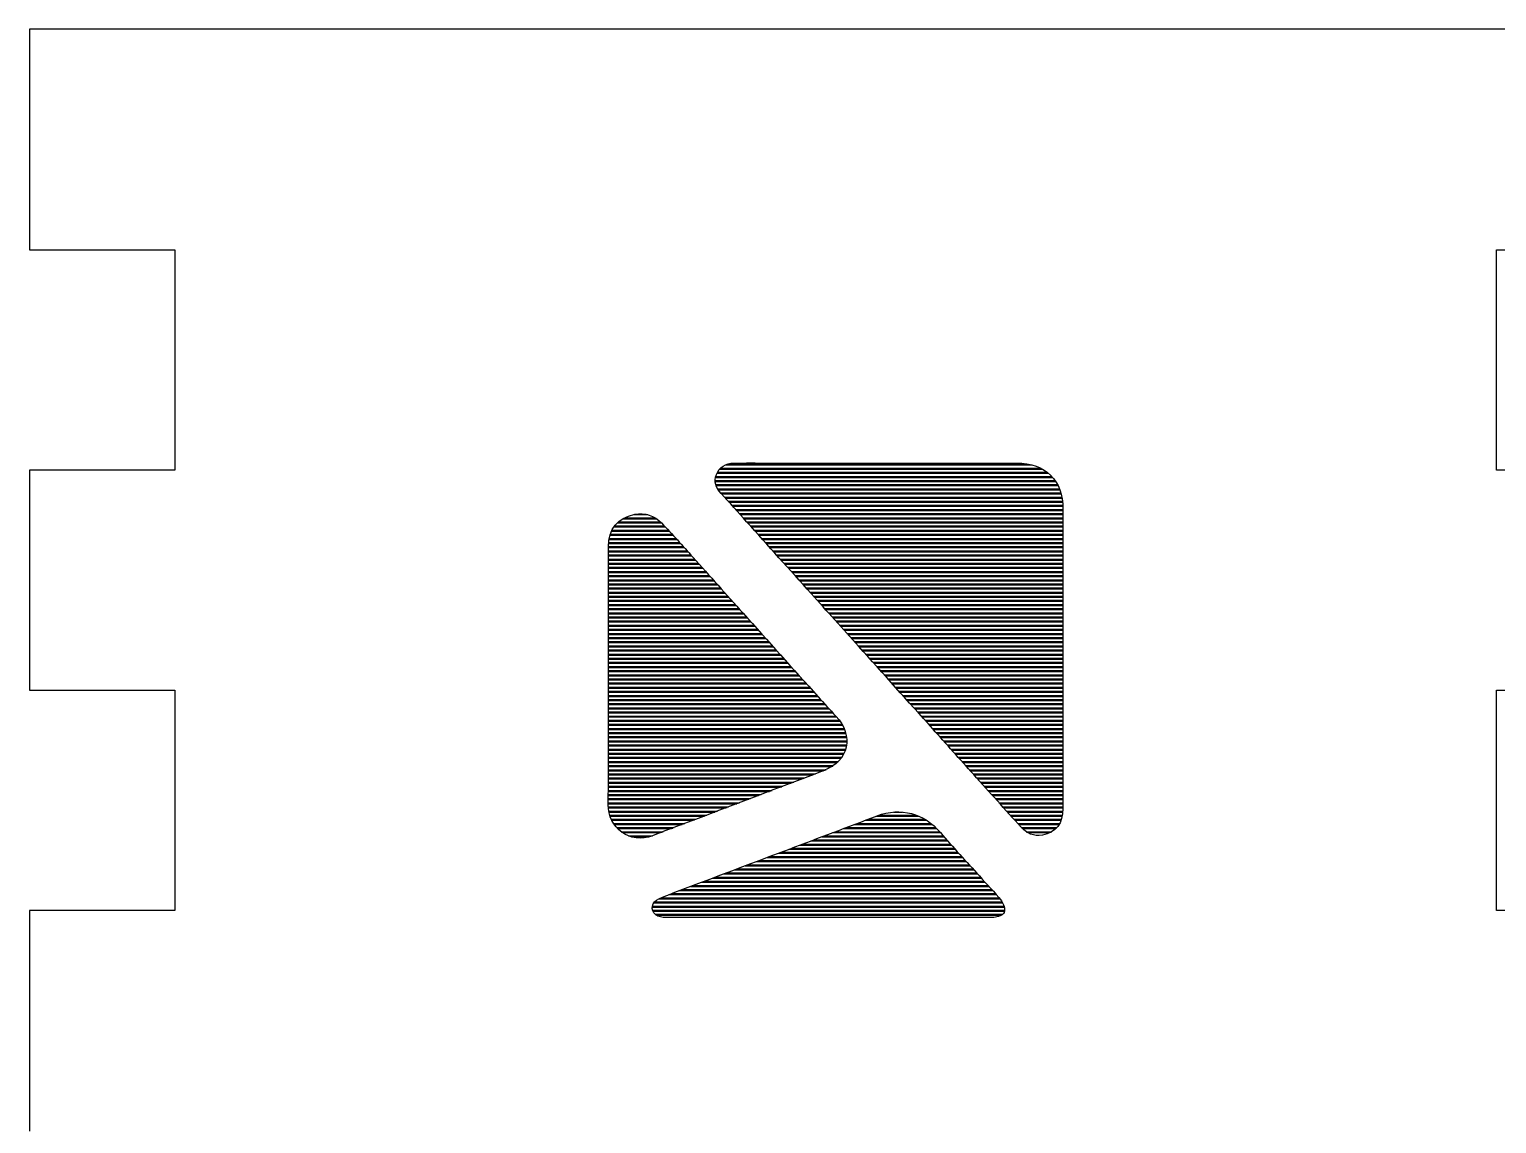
# Model space of a CAD drawing. Header units: millimetres. Extents: x -160 to 320, y -378 to 342.
# Drawn here: x -17.6 to 160, y 209.3 to 341.7 of the extents above; entities that cross this region are included whole.
import ezdxf

# ---------------------------------------------------------------- set-up
doc = ezdxf.new("R2010")
doc.units = ezdxf.units.MM
for name, color, linetype, true_color in [('CUT', 1, 'Continuous', 0xff0000), ('ENGRAVE', 3, 'Continuous', 0x00ff00), ('RASTER', 18, 'Continuous', 0x000000)]:
    doc.layers.add(name, color=color, linetype=linetype, true_color=true_color)

msp = doc.modelspace()

# ---------------------------------------------------------------- linework, layer by layer
at = {"layer": 'CUT'}
for points in [[(177.6, 341.73), (160, 341.73), (0, 341.73), (-17.6, 341.73), (-17.6, 315.06), (0, 315.06), (0, 288.39), (-17.6, 288.39), (-17.6, 261.73), (0, 261.73), (0, 235.06), (-17.6, 235.06), (-17.6, 208.39)], [(177.6, 288.39), (160, 288.39), (160, 315.06), (177.6, 315.06)], [(177.6, 235.06), (160, 235.06), (160, 261.73), (177.6, 261.73)]]:
    msp.add_lwpolyline(points, dxfattribs=at)
at = {"layer": 'ENGRAVE'}
for points, knots in [([(66.12, 285.56), (65.5, 286.23), (65.2, 286.97), (65.56, 287.85), (65.94, 288.77), (66.68, 289.21), (67.65, 289.23), (69.04, 289.25), (70.43, 289.24), (71.83, 289.24), (81.85, 289.24), (91.88, 289.24), (101.91, 289.24), (105.4, 289.24), (107.5, 287.14), (107.5, 283.67), (107.51, 277.69), (107.5, 271.71), (107.5, 265.74)], [39, 39, 39, 39, 40, 40, 40, 41, 41, 41, 42, 42, 42, 43, 43, 43, 44, 44, 44, 45, 45, 45, 45]), ([(52.49, 263.47), (52.49, 268.68), (52.49, 273.9), (52.5, 279.11), (52.5, 281.25), (53.58, 282.6), (55.67, 283.03), (56.93, 283.29), (58.05, 282.89), (58.92, 281.98), (60.22, 280.63), (61.46, 279.23), (62.72, 277.84)], [22, 22, 22, 22, 23, 23, 23, 24, 24, 24, 25, 25, 25, 26, 26, 26, 26]), ([(91.74, 257.07), (88.75, 260.4), (85.76, 263.73), (82.77, 267.06), (80.86, 269.19), (78.94, 271.31), (77.03, 273.44), (74.43, 276.33), (71.83, 279.23), (69.22, 282.13)], [35, 35, 35, 35, 36, 36, 36, 37, 37, 37, 38, 38, 38, 38]), ([(62.72, 277.84), (64.75, 275.58), (66.76, 273.31), (68.79, 271.06), (71.81, 267.69), (74.84, 264.32), (77.87, 260.95), (78.58, 260.16), (79.29, 259.38), (80.02, 258.6)], [26, 26, 26, 26, 27, 27, 27, 28, 28, 28, 29, 29, 29, 29]), ([(107.5, 265.74), (107.5, 259.64), (107.51, 253.53), (107.5, 247.43), (107.5, 245.61), (106.68, 244.55), (105.03, 244.21), (103.97, 243.99), (103.13, 244.42), (102.45, 245.16), (100.52, 247.27), (98.61, 249.4), (96.7, 251.53)], [30, 30, 30, 30, 31, 31, 31, 32, 32, 32, 33, 33, 33, 34, 34, 34, 34]), ([(80.02, 258.6), (82.26, 256.24), (81.6, 253.17), (78.56, 252.01), (71.66, 249.37), (64.74, 246.77), (57.83, 244.13)], [29, 29, 29, 29, 30, 30, 30, 31, 31, 31, 31]), ([(79.09, 234.22), (72.53, 234.22), (65.97, 234.21), (59.41, 234.23), (59.01, 234.23), (58.52, 234.31), (58.22, 234.55), (57.52, 235.11), (57.72, 236.14), (58.6, 236.51), (60.31, 237.22), (62.04, 237.86), (63.77, 238.51)], [22, 22, 22, 22, 23, 23, 23, 24, 24, 24, 25, 25, 25, 26, 26, 26, 26]), ([(97.39, 239.26), (98.29, 238.27), (99.23, 237.3), (100.05, 236.25), (100.34, 235.89), (100.53, 235.22), (100.39, 234.83), (100.27, 234.52), (99.59, 234.25), (99.15, 234.25), (92.46, 234.21), (85.78, 234.22), (79.09, 234.22)], [29, 29, 29, 29, 30, 30, 30, 31, 31, 31, 32, 32, 32, 33, 33, 33, 33])]:
    msp.add_open_spline(points, degree=3, knots=knots, dxfattribs=at)
for points in [[(69.22, 282.13), (68.19, 283.28), (67.17, 284.43), (66.12, 285.56)], [(52.46, 247.9), (52.57, 253.08), (52.49, 258.28), (52.49, 263.47)], [(96.7, 251.53), (95.05, 253.37), (93.39, 255.22), (91.74, 257.07)], [(57.83, 244.13), (55.1, 243.09), (52.4, 245.07), (52.46, 247.9)], [(85.02, 246.54), (87.86, 247.62), (90.71, 246.85), (92.68, 244.51)], [(63.77, 238.51), (70.85, 241.19), (77.94, 243.85), (85.02, 246.54)], [(92.68, 244.51), (94.19, 242.72), (95.82, 241.01), (97.39, 239.26)]]:
    msp.add_open_spline(points, degree=3, dxfattribs=at)
at = {"layer": 'RASTER'}
for p, q in [((65.63, 288), (105.74, 288)), ((65.66, 288.06), (105.67, 288.06)), ((65.7, 288.12), (105.59, 288.12)), ((65.95, 288.5), (105.02, 288.5)), ((66.01, 288.56), (104.91, 288.56)), ((66.07, 288.62), (104.79, 288.62)), ((66.61, 289), (103.79, 289)), ((66.75, 289.06), (103.54, 289.06)), ((66.94, 289.12), (103.23, 289.12)), ((65.41, 287.12), (106.54, 287.12)), ((65.41, 287.06), (106.58, 287.06)), ((65.41, 287), (106.62, 287)), ((65.45, 287.5), (106.25, 287.5)), ((65.47, 287.56), (106.19, 287.56)), ((65.48, 286.62), (106.84, 286.62)), ((65.49, 287.62), (106.14, 287.62)), ((65.49, 286.56), (106.88, 286.56)), ((65.52, 286.5), (106.91, 286.5)), ((65.69, 286.12), (107.07, 286.12)), ((65.73, 286.06), (107.1, 286.06)), ((65.77, 286), (107.12, 286)), ((66.06, 285.62), (107.24, 285.62)), ((66.12, 285.56), (107.26, 285.56)), ((66.18, 285.5), (107.28, 285.5)), ((66.52, 285.12), (107.37, 285.12)), ((66.58, 285.06), (107.38, 285.06)), ((66.64, 285), (107.39, 285)), ((66.98, 284.62), (107.45, 284.62)), ((67.03, 284.56), (107.45, 284.56)), ((67.09, 284.5), (107.46, 284.5)), ((54.22, 282.5), (58.31, 282.5)), ((54.33, 282.56), (58.22, 282.56)), ((54.45, 282.62), (58.12, 282.62)), ((55.52, 283), (57.25, 283)), ((55.83, 283.06), (56.97, 283.06)), ((67.43, 284.12), (107.49, 284.12)), ((67.49, 284.06), (107.5, 284.06)), ((67.54, 284), (107.5, 284)), ((67.88, 283.62), (107.5, 283.62)), ((67.94, 283.56), (107.5, 283.56)), ((67.99, 283.5), (107.5, 283.5)), ((68.33, 283.12), (107.5, 283.12)), ((68.39, 283.06), (107.5, 283.06)), ((68.44, 283), (107.5, 283)), ((68.78, 282.62), (107.5, 282.62)), ((68.83, 282.56), (107.5, 282.56)), ((68.89, 282.5), (107.5, 282.5)), ((52.72, 280.62), (60.19, 280.62)), ((52.86, 281), (59.84, 281)), ((52.89, 281.06), (59.78, 281.06)), ((52.92, 281.12), (59.73, 281.12)), ((53.14, 281.5), (59.37, 281.5)), ((53.18, 281.56), (59.31, 281.56)), ((53.23, 281.62), (59.26, 281.62)), ((53.56, 282), (58.9, 282)), ((53.63, 282.06), (58.83, 282.06)), ((53.7, 282.12), (58.77, 282.12)), ((69.23, 282.12), (107.5, 282.12)), ((69.28, 282.06), (107.5, 282.06)), ((69.34, 282), (107.5, 282)), ((69.68, 281.62), (107.5, 281.62)), ((69.73, 281.56), (107.5, 281.56)), ((69.79, 281.5), (107.5, 281.5)), ((70.13, 281.12), (107.5, 281.12)), ((70.18, 281.06), (107.5, 281.06)), ((70.24, 281), (107.5, 281)), ((70.58, 280.62), (107.5, 280.62)), ((52.5, 279.12), (61.56, 279.12)), ((52.5, 279.06), (61.61, 279.06)), ((52.5, 279), (61.67, 279)), ((52.51, 279.56), (61.16, 279.56)), ((52.51, 279.5), (61.22, 279.5)), ((52.52, 279.62), (61.11, 279.62)), ((52.57, 280), (60.76, 280)), ((52.58, 280.06), (60.71, 280.06)), ((52.59, 280.12), (60.65, 280.12)), ((52.68, 280.5), (60.31, 280.5)), ((52.7, 280.56), (60.25, 280.56)), ((70.63, 280.56), (107.5, 280.56)), ((70.69, 280.5), (107.5, 280.5)), ((71.03, 280.12), (107.5, 280.12)), ((71.08, 280.06), (107.5, 280.06)), ((71.14, 280), (107.5, 280)), ((71.47, 279.62), (107.5, 279.62)), ((71.53, 279.56), (107.5, 279.56)), ((71.59, 279.5), (107.5, 279.5)), ((71.92, 279.12), (107.5, 279.12)), ((71.98, 279.06), (107.5, 279.06)), ((72.04, 279), (107.5, 279)), ((52.49, 277.56), (62.97, 277.56)), ((52.49, 277.5), (63.02, 277.5)), ((52.49, 277.12), (63.36, 277.12)), ((52.49, 277.06), (63.41, 277.06)), ((52.5, 278.62), (62.01, 278.62)), ((52.5, 278.56), (62.07, 278.56)), ((52.5, 278.5), (62.12, 278.5)), ((52.5, 278.12), (62.46, 278.12)), ((52.5, 278.06), (62.52, 278.06)), ((52.5, 278), (62.57, 278)), ((52.49, 277.62), (62.91, 277.62)), ((72.37, 278.62), (107.5, 278.62)), ((72.43, 278.56), (107.5, 278.56)), ((72.49, 278.5), (107.5, 278.5)), ((72.82, 278.12), (107.5, 278.12)), ((72.88, 278.06), (107.5, 278.06)), ((72.93, 278), (107.5, 278)), ((73.27, 277.62), (107.5, 277.62)), ((73.33, 277.56), (107.5, 277.56)), ((73.38, 277.5), (107.5, 277.5)), ((73.72, 277.12), (107.5, 277.12)), ((73.78, 277.06), (107.5, 277.06)), ((52.49, 277), (63.47, 277)), ((52.49, 276.62), (63.81, 276.62)), ((52.49, 276.56), (63.86, 276.56)), ((52.49, 276.5), (63.92, 276.5)), ((52.49, 276.12), (64.26, 276.12)), ((52.49, 276.06), (64.31, 276.06)), ((52.49, 276), (64.37, 276)), ((52.49, 275.62), (64.7, 275.62)), ((52.49, 275.56), (64.76, 275.56)), ((52.49, 275.5), (64.82, 275.5)), ((73.83, 277), (107.5, 277)), ((74.17, 276.62), (107.5, 276.62)), ((74.23, 276.56), (107.5, 276.56)), ((74.28, 276.5), (107.5, 276.5)), ((74.62, 276.12), (107.5, 276.12)), ((74.67, 276.06), (107.5, 276.06)), ((74.73, 276), (107.5, 276)), ((75.07, 275.62), (107.5, 275.62)), ((75.12, 275.56), (107.5, 275.56)), ((75.18, 275.5), (107.5, 275.5)), ((52.49, 275.12), (65.15, 275.12)), ((52.49, 275.06), (65.21, 275.06)), ((52.49, 275), (65.26, 275)), ((52.49, 274.62), (65.6, 274.62)), ((52.49, 274.56), (65.65, 274.56)), ((52.49, 274.5), (65.71, 274.5)), ((52.49, 274.12), (66.04, 274.12)), ((52.49, 274.06), (66.1, 274.06)), ((52.49, 274), (66.16, 274)), ((52.49, 273.62), (66.49, 273.62)), ((52.49, 273.56), (66.55, 273.56)), ((75.52, 275.12), (107.5, 275.12)), ((75.57, 275.06), (107.5, 275.06)), ((75.63, 275), (107.5, 275)), ((75.97, 274.62), (107.5, 274.62)), ((76.02, 274.56), (107.5, 274.56)), ((76.08, 274.5), (107.5, 274.5)), ((76.42, 274.12), (107.5, 274.12)), ((76.47, 274.06), (107.5, 274.06)), ((76.53, 274), (107.5, 274)), ((76.86, 273.62), (107.5, 273.62)), ((76.92, 273.56), (107.5, 273.56)), ((52.49, 273.5), (66.6, 273.5)), ((52.49, 273.12), (66.94, 273.12)), ((52.49, 273.06), (66.99, 273.06)), ((52.49, 273), (67.05, 273)), ((52.49, 272.62), (67.39, 272.62)), ((52.49, 272.56), (67.44, 272.56)), ((52.49, 272.5), (67.5, 272.5)), ((52.49, 272.12), (67.83, 272.12)), ((52.49, 272.06), (67.89, 272.06)), ((52.49, 272), (67.94, 272)), ((76.98, 273.5), (107.5, 273.5)), ((77.31, 273.12), (107.5, 273.12)), ((77.37, 273.06), (107.5, 273.06)), ((77.43, 273), (107.5, 273)), ((77.76, 272.62), (107.5, 272.62)), ((77.82, 272.56), (107.5, 272.56)), ((77.88, 272.5), (107.5, 272.5)), ((78.21, 272.12), (107.5, 272.12)), ((78.27, 272.06), (107.5, 272.06)), ((78.33, 272), (107.5, 272)), ((52.49, 271.62), (68.28, 271.62)), ((52.49, 271.56), (68.34, 271.56)), ((52.49, 271.5), (68.39, 271.5)), ((52.49, 271.12), (68.73, 271.12)), ((52.49, 271.06), (68.78, 271.06)), ((52.49, 271), (68.84, 271)), ((52.49, 270.62), (69.18, 270.62)), ((52.49, 270.56), (69.23, 270.56)), ((52.49, 270.5), (69.29, 270.5)), ((52.49, 270.12), (69.63, 270.12)), ((52.49, 270.06), (69.68, 270.06)), ((52.49, 270), (69.74, 270)), ((78.66, 271.62), (107.5, 271.62)), ((78.72, 271.56), (107.5, 271.56)), ((78.78, 271.5), (107.5, 271.5)), ((79.11, 271.12), (107.5, 271.12)), ((79.17, 271.06), (107.5, 271.06)), ((79.23, 271), (107.5, 271)), ((79.56, 270.62), (107.5, 270.62)), ((79.62, 270.56), (107.5, 270.56)), ((79.68, 270.5), (107.5, 270.5)), ((80.01, 270.12), (107.5, 270.12)), ((80.07, 270.06), (107.5, 270.06)), ((80.13, 270), (107.5, 270)), ((52.49, 269.62), (70.07, 269.62)), ((52.49, 269.56), (70.13, 269.56)), ((52.49, 269.5), (70.19, 269.5)), ((52.49, 269.12), (70.52, 269.12)), ((52.49, 269.06), (70.58, 269.06)), ((52.49, 269), (70.63, 269)), ((52.49, 268.62), (70.97, 268.62)), ((52.49, 268.56), (71.03, 268.56)), ((52.49, 268.5), (71.08, 268.5)), ((80.46, 269.62), (107.5, 269.62)), ((80.52, 269.56), (107.5, 269.56)), ((80.58, 269.5), (107.5, 269.5)), ((80.91, 269.12), (107.5, 269.12)), ((80.97, 269.06), (107.5, 269.06)), ((81.03, 269), (107.5, 269)), ((81.36, 268.62), (107.5, 268.62)), ((81.42, 268.56), (107.5, 268.56)), ((81.48, 268.5), (107.5, 268.5)), ((52.49, 268.12), (71.42, 268.12)), ((52.49, 268.06), (71.48, 268.06)), ((52.49, 268), (71.53, 268)), ((52.49, 267.62), (71.87, 267.62)), ((52.49, 267.56), (71.93, 267.56)), ((52.49, 267.5), (71.98, 267.5)), ((52.49, 267.12), (72.32, 267.12)), ((52.49, 267.06), (72.37, 267.06)), ((52.49, 267), (72.43, 267)), ((52.49, 266.62), (72.77, 266.62)), ((52.49, 266.56), (72.82, 266.56)), ((52.49, 266.5), (72.88, 266.5)), ((81.81, 268.12), (107.5, 268.12)), ((81.87, 268.06), (107.5, 268.06)), ((81.93, 268), (107.5, 268)), ((82.26, 267.62), (107.5, 267.62)), ((82.32, 267.56), (107.5, 267.56)), ((82.37, 267.5), (107.5, 267.5)), ((82.71, 267.12), (107.5, 267.12)), ((82.77, 267.06), (107.5, 267.06)), ((82.82, 267), (107.5, 267)), ((83.16, 266.62), (107.5, 266.62)), ((83.22, 266.56), (107.5, 266.56)), ((83.27, 266.5), (107.5, 266.5)), ((52.49, 266.12), (73.22, 266.12)), ((52.49, 266.06), (73.27, 266.06)), ((52.49, 266), (73.33, 266)), ((52.49, 265.62), (73.67, 265.62)), ((52.49, 265.56), (73.72, 265.56)), ((52.49, 265.5), (73.78, 265.5)), ((52.49, 265.12), (74.11, 265.12)), ((52.49, 265.06), (74.17, 265.06)), ((52.49, 265), (74.23, 265)), ((52.49, 264.62), (74.56, 264.62)), ((83.61, 266.12), (107.5, 266.12)), ((83.67, 266.06), (107.5, 266.06)), ((83.72, 266), (107.5, 266)), ((84.06, 265.62), (107.5, 265.62)), ((84.11, 265.56), (107.5, 265.56)), ((84.17, 265.5), (107.5, 265.5)), ((84.51, 265.12), (107.5, 265.12)), ((84.56, 265.06), (107.5, 265.06)), ((84.62, 265), (107.5, 265)), ((84.96, 264.62), (107.5, 264.62)), ((52.49, 264.56), (74.62, 264.56)), ((52.49, 264.5), (74.68, 264.5)), ((52.49, 264.12), (75.01, 264.12)), ((52.49, 264.06), (75.07, 264.06)), ((52.49, 264), (75.13, 264)), ((52.49, 263.62), (75.46, 263.62)), ((52.49, 263.56), (75.52, 263.56)), ((52.49, 263.5), (75.57, 263.5)), ((52.49, 263.12), (75.91, 263.12)), ((52.49, 263.06), (75.97, 263.06)), ((52.49, 263), (76.02, 263)), ((85.01, 264.56), (107.5, 264.56)), ((85.07, 264.5), (107.5, 264.5)), ((85.41, 264.12), (107.5, 264.12)), ((85.46, 264.06), (107.5, 264.06)), ((85.52, 264), (107.5, 264)), ((85.85, 263.62), (107.5, 263.62)), ((85.91, 263.56), (107.5, 263.56)), ((85.97, 263.5), (107.5, 263.5)), ((86.3, 263.12), (107.5, 263.12)), ((86.36, 263.06), (107.5, 263.06)), ((86.41, 263), (107.5, 263)), ((52.5, 262.62), (76.36, 262.62)), ((52.5, 262.56), (76.42, 262.56)), ((52.5, 262.5), (76.47, 262.5)), ((52.5, 262.12), (76.81, 262.12)), ((52.5, 262.06), (76.87, 262.06)), ((52.5, 262), (76.92, 262)), ((52.5, 261.62), (77.26, 261.62)), ((52.5, 261.56), (77.32, 261.56)), ((52.5, 261.5), (77.37, 261.5)), ((52.5, 261.12), (77.71, 261.12)), ((86.75, 262.62), (107.5, 262.62)), ((86.81, 262.56), (107.5, 262.56)), ((86.86, 262.5), (107.5, 262.5)), ((87.2, 262.12), (107.5, 262.12)), ((87.26, 262.06), (107.5, 262.06)), ((87.31, 262), (107.5, 262)), ((87.65, 261.62), (107.5, 261.62)), ((87.7, 261.56), (107.5, 261.56)), ((87.76, 261.5), (107.5, 261.5)), ((88.1, 261.12), (107.51, 261.12)), ((52.5, 261.06), (77.77, 261.06)), ((52.5, 261), (77.82, 261)), ((52.5, 260.62), (78.16, 260.62)), ((52.5, 260.56), (78.22, 260.56)), ((52.5, 260.5), (78.27, 260.5)), ((52.5, 260.12), (78.61, 260.12)), ((52.5, 260.06), (78.67, 260.06)), ((52.5, 260), (78.73, 260)), ((52.51, 259.62), (79.07, 259.62)), ((52.51, 259.56), (79.13, 259.56)), ((52.51, 259.5), (79.19, 259.5)), ((88.15, 261.06), (107.51, 261.06)), ((88.21, 261), (107.51, 261)), ((88.55, 260.62), (107.51, 260.62)), ((88.6, 260.56), (107.51, 260.56)), ((88.66, 260.5), (107.51, 260.5)), ((88.99, 260.12), (107.51, 260.12)), ((89.05, 260.06), (107.51, 260.06)), ((89.11, 260), (107.51, 260)), ((89.44, 259.62), (107.51, 259.62)), ((89.5, 259.56), (107.51, 259.56)), ((89.56, 259.5), (107.51, 259.5)), ((52.51, 259.12), (79.53, 259.12)), ((52.51, 259.06), (79.59, 259.06)), ((52.51, 259), (79.65, 259)), ((52.51, 258.62), (80, 258.62)), ((52.51, 258.56), (80.06, 258.56)), ((52.51, 258.5), (80.12, 258.5)), ((52.51, 258.12), (80.43, 258.12)), ((52.51, 258.06), (80.47, 258.06)), ((52.51, 258), (80.52, 258)), ((52.51, 257.62), (80.76, 257.62)), ((52.51, 257.56), (80.8, 257.56)), ((89.89, 259.12), (107.51, 259.12)), ((89.95, 259.06), (107.51, 259.06)), ((90, 259), (107.51, 259)), ((90.34, 258.62), (107.51, 258.62)), ((90.4, 258.56), (107.51, 258.56)), ((90.45, 258.5), (107.51, 258.5)), ((90.79, 258.12), (107.51, 258.12)), ((90.85, 258.06), (107.51, 258.06)), ((90.9, 258), (107.51, 258)), ((91.24, 257.62), (107.51, 257.62)), ((91.29, 257.56), (107.51, 257.56)), ((52.51, 257.5), (80.83, 257.5)), ((52.52, 257.12), (81.02, 257.12)), ((52.52, 257.06), (81.04, 257.06)), ((52.52, 257), (81.07, 257)), ((52.52, 256.62), (81.2, 256.62)), ((52.52, 256.56), (81.22, 256.56)), ((52.52, 256.5), (81.23, 256.5)), ((52.52, 256.12), (81.31, 256.12)), ((52.52, 256.06), (81.32, 256.06)), ((52.52, 256), (81.32, 256)), ((91.35, 257.5), (107.51, 257.5)), ((91.69, 257.12), (107.51, 257.12)), ((91.74, 257.06), (107.51, 257.06)), ((91.8, 257), (107.51, 257)), ((92.14, 256.62), (107.51, 256.62)), ((92.19, 256.56), (107.51, 256.56)), ((92.25, 256.5), (107.51, 256.5)), ((92.58, 256.12), (107.51, 256.12)), ((92.64, 256.06), (107.51, 256.06)), ((92.7, 256), (107.51, 256)), ((52.52, 255.62), (81.35, 255.62)), ((52.52, 255.56), (81.35, 255.56)), ((52.52, 255.5), (81.35, 255.5)), ((52.52, 255.12), (81.32, 255.12)), ((52.52, 255.06), (81.31, 255.06)), ((52.52, 255), (81.3, 255)), ((52.52, 254.62), (81.21, 254.62)), ((52.52, 254.56), (81.19, 254.56)), ((52.52, 254.5), (81.17, 254.5)), ((52.52, 254.12), (81.02, 254.12)), ((52.52, 254.06), (80.99, 254.06)), ((52.52, 254), (80.96, 254)), ((93.03, 255.62), (107.51, 255.62)), ((93.09, 255.56), (107.51, 255.56)), ((93.14, 255.5), (107.51, 255.5)), ((93.48, 255.12), (107.51, 255.12)), ((93.54, 255.06), (107.51, 255.06)), ((93.59, 255), (107.51, 255)), ((93.93, 254.62), (107.51, 254.62)), ((93.98, 254.56), (107.51, 254.56)), ((94.04, 254.5), (107.51, 254.5)), ((94.38, 254.12), (107.51, 254.12)), ((94.43, 254.06), (107.51, 254.06)), ((94.49, 254), (107.51, 254)), ((52.52, 253.62), (80.73, 253.62)), ((52.52, 253.56), (80.69, 253.56)), ((52.52, 253.5), (80.64, 253.5)), ((52.52, 253.12), (80.32, 253.12)), ((52.52, 253.06), (80.25, 253.06)), ((52.52, 253), (80.19, 253)), ((52.52, 252.62), (79.73, 252.62)), ((52.52, 252.56), (79.64, 252.56)), ((52.52, 252.5), (79.54, 252.5)), ((94.82, 253.62), (107.51, 253.62)), ((94.88, 253.56), (107.51, 253.56)), ((94.94, 253.5), (107.51, 253.5)), ((95.27, 253.12), (107.51, 253.12)), ((95.33, 253.06), (107.51, 253.06)), ((95.38, 253), (107.51, 253)), ((95.72, 252.62), (107.51, 252.62)), ((95.78, 252.56), (107.51, 252.56)), ((95.83, 252.5), (107.51, 252.5)), ((52.5, 250.56), (74.77, 250.56)), ((52.5, 250.5), (74.61, 250.5)), ((52.51, 251.62), (77.56, 251.62)), ((52.51, 251.56), (77.39, 251.56)), ((52.51, 251.5), (77.23, 251.5)), ((52.51, 251.12), (76.25, 251.12)), ((52.51, 251.06), (76.08, 251.06)), ((52.51, 251), (75.92, 251)), ((52.51, 250.62), (74.93, 250.62)), ((52.52, 252.12), (78.84, 252.12)), ((52.52, 252.06), (78.7, 252.06)), ((52.52, 252), (78.54, 252)), ((96.17, 252.12), (107.51, 252.12)), ((96.23, 252.06), (107.51, 252.06)), ((96.28, 252), (107.51, 252)), ((96.62, 251.62), (107.5, 251.62)), ((96.68, 251.56), (107.5, 251.56)), ((96.73, 251.5), (107.5, 251.5)), ((97.07, 251.12), (107.5, 251.12)), ((97.12, 251.06), (107.5, 251.06)), ((97.18, 251), (107.5, 251)), ((97.52, 250.62), (107.5, 250.62)), ((97.57, 250.56), (107.5, 250.56)), ((97.63, 250.5), (107.5, 250.5)), ((52.48, 249.06), (70.82, 249.06)), ((52.48, 249), (70.66, 249)), ((52.49, 249.62), (72.3, 249.62)), ((52.49, 249.56), (72.14, 249.56)), ((52.49, 249.5), (71.97, 249.5)), ((52.49, 249.12), (70.99, 249.12)), ((52.5, 250.12), (73.62, 250.12)), ((52.5, 250.06), (73.46, 250.06)), ((52.5, 250), (73.29, 250)), ((97.97, 250.12), (107.5, 250.12)), ((98.02, 250.06), (107.5, 250.06)), ((98.08, 250), (107.5, 250)), ((98.41, 249.62), (107.5, 249.62)), ((98.47, 249.56), (107.5, 249.56)), ((98.53, 249.5), (107.5, 249.5)), ((98.86, 249.12), (107.5, 249.12)), ((98.92, 249.06), (107.5, 249.06)), ((98.98, 249), (107.5, 249)), ((52.46, 248), (68.02, 248)), ((52.47, 248.5), (69.34, 248.5)), ((52.47, 248.12), (68.35, 248.12)), ((52.47, 248.06), (68.18, 248.06)), ((52.47, 247.62), (67.03, 247.62)), ((52.47, 247.56), (66.86, 247.56)), ((52.47, 247.5), (66.7, 247.5)), ((52.48, 248.62), (69.67, 248.62)), ((52.48, 248.56), (69.5, 248.56)), ((52.52, 247.12), (65.71, 247.12)), ((52.53, 247.06), (65.54, 247.06)), ((52.54, 247), (65.38, 247)), ((87.01, 247), (88.07, 247)), ((99.31, 248.62), (107.5, 248.62)), ((99.37, 248.56), (107.5, 248.56)), ((99.42, 248.5), (107.5, 248.5)), ((99.76, 248.12), (107.5, 248.12)), ((99.82, 248.06), (107.5, 248.06)), ((99.87, 248), (107.5, 248)), ((100.21, 247.62), (107.5, 247.62)), ((100.27, 247.56), (107.5, 247.56)), ((100.32, 247.5), (107.5, 247.5)), ((100.66, 247.12), (107.49, 247.12)), ((100.72, 247.06), (107.49, 247.06)), ((100.78, 247), (107.49, 247)), ((52.63, 246.62), (64.39, 246.62)), ((52.65, 246.56), (64.22, 246.56)), ((52.67, 246.5), (64.06, 246.5)), ((52.82, 246.12), (63.07, 246.12)), ((52.85, 246.06), (62.91, 246.06)), ((52.88, 246), (62.74, 246)), ((53.09, 245.62), (61.75, 245.62)), ((53.13, 245.56), (61.59, 245.56)), ((53.17, 245.5), (61.42, 245.5)), ((53.47, 245.12), (60.44, 245.12)), ((81.28, 245.12), (92.11, 245.12)), ((82.27, 245.5), (91.69, 245.5)), ((82.44, 245.56), (91.61, 245.56)), ((82.6, 245.62), (91.53, 245.62)), ((83.59, 246), (91, 246)), ((83.76, 246.06), (90.9, 246.06)), ((83.92, 246.12), (90.8, 246.12)), ((84.91, 246.5), (90.06, 246.5)), ((85.07, 246.56), (89.91, 246.56)), ((85.25, 246.62), (89.75, 246.62)), ((101.12, 246.62), (107.44, 246.62)), ((101.17, 246.56), (107.43, 246.56)), ((101.23, 246.5), (107.42, 246.5)), ((101.57, 246.12), (107.32, 246.12)), ((101.63, 246.06), (107.3, 246.06)), ((101.68, 246), (107.28, 246)), ((102.03, 245.62), (107.12, 245.62)), ((102.08, 245.56), (107.08, 245.56)), ((102.14, 245.5), (107.04, 245.5)), ((102.48, 245.12), (106.77, 245.12)), ((53.53, 245.06), (60.27, 245.06)), ((53.59, 245), (60.11, 245)), ((54.02, 244.62), (59.12, 244.62)), ((54.1, 244.56), (58.96, 244.56)), ((54.19, 244.5), (58.8, 244.5)), ((54.91, 244.12), (57.81, 244.12)), ((55.08, 244.06), (57.63, 244.06)), ((55.27, 244), (57.43, 244)), ((76.99, 243.5), (93.55, 243.5)), ((77.15, 243.56), (93.5, 243.56)), ((77.32, 243.62), (93.44, 243.62)), ((78.31, 244), (93.12, 244)), ((78.48, 244.06), (93.06, 244.06)), ((78.64, 244.12), (93.01, 244.12)), ((79.63, 244.5), (92.69, 244.5)), ((79.8, 244.56), (92.64, 244.56)), ((79.96, 244.62), (92.58, 244.62)), ((80.95, 245), (92.23, 245)), ((81.12, 245.06), (92.17, 245.06)), ((102.54, 245.06), (106.71, 245.06)), ((102.61, 245), (106.65, 245)), ((103.05, 244.62), (106.16, 244.62)), ((103.14, 244.56), (106.05, 244.56)), ((103.24, 244.5), (105.92, 244.5)), ((71.86, 241.56), (95.29, 241.56)), ((72.02, 241.62), (95.24, 241.62)), ((73.02, 242), (94.89, 242)), ((73.18, 242.06), (94.84, 242.06)), ((73.35, 242.12), (94.78, 242.12)), ((74.34, 242.5), (94.44, 242.5)), ((74.51, 242.56), (94.39, 242.56)), ((74.67, 242.62), (94.33, 242.62)), ((75.67, 243), (93.99, 243)), ((75.83, 243.06), (93.94, 243.06)), ((76, 243.12), (93.88, 243.12)), ((67.72, 240), (96.72, 240)), ((67.88, 240.06), (96.67, 240.06)), ((68.05, 240.12), (96.61, 240.12)), ((69.04, 240.5), (96.27, 240.5)), ((69.21, 240.56), (96.21, 240.56)), ((69.37, 240.62), (96.15, 240.62)), ((70.37, 241), (95.81, 241)), ((70.53, 241.06), (95.75, 241.06)), ((70.7, 241.12), (95.69, 241.12)), ((71.69, 241.5), (95.35, 241.5)), ((62.42, 238), (98.55, 238)), ((62.59, 238.06), (98.49, 238.06)), ((62.75, 238.12), (98.43, 238.12)), ((63.75, 238.5), (98.09, 238.5)), ((63.91, 238.56), (98.03, 238.56)), ((64.08, 238.62), (97.97, 238.62)), ((65.07, 239), (97.63, 239)), ((65.23, 239.06), (97.57, 239.06)), ((65.4, 239.12), (97.52, 239.12)), ((66.39, 239.5), (97.18, 239.5)), ((66.56, 239.56), (97.12, 239.56)), ((66.72, 239.62), (97.07, 239.62)), ((58.58, 236.5), (99.85, 236.5)), ((58.73, 236.56), (99.8, 236.56)), ((58.89, 236.62), (99.75, 236.62)), ((59.82, 237), (99.44, 237)), ((59.98, 237.06), (99.38, 237.06)), ((60.13, 237.12), (99.33, 237.12)), ((61.1, 237.5), (99, 237.5)), ((61.27, 237.56), (98.94, 237.56)), ((61.43, 237.62), (98.89, 237.62)), ((57.8, 235.5), (100.39, 235.5)), ((57.81, 235.56), (100.38, 235.56)), ((57.82, 235.62), (100.36, 235.62)), ((57.83, 235.12), (100.44, 235.12)), ((57.85, 235.06), (100.43, 235.06)), ((57.88, 235), (100.43, 235)), ((57.98, 236), (100.21, 236)), ((58.02, 236.06), (100.18, 236.06)), ((58.07, 236.12), (100.14, 236.12)), ((58.14, 234.62), (100.23, 234.62)), ((58.21, 234.56), (100.14, 234.56)), ((58.29, 234.5), (100.04, 234.5))]:
    msp.add_line(p, q, dxfattribs=at)

doc.saveas('drawing.dxf')
